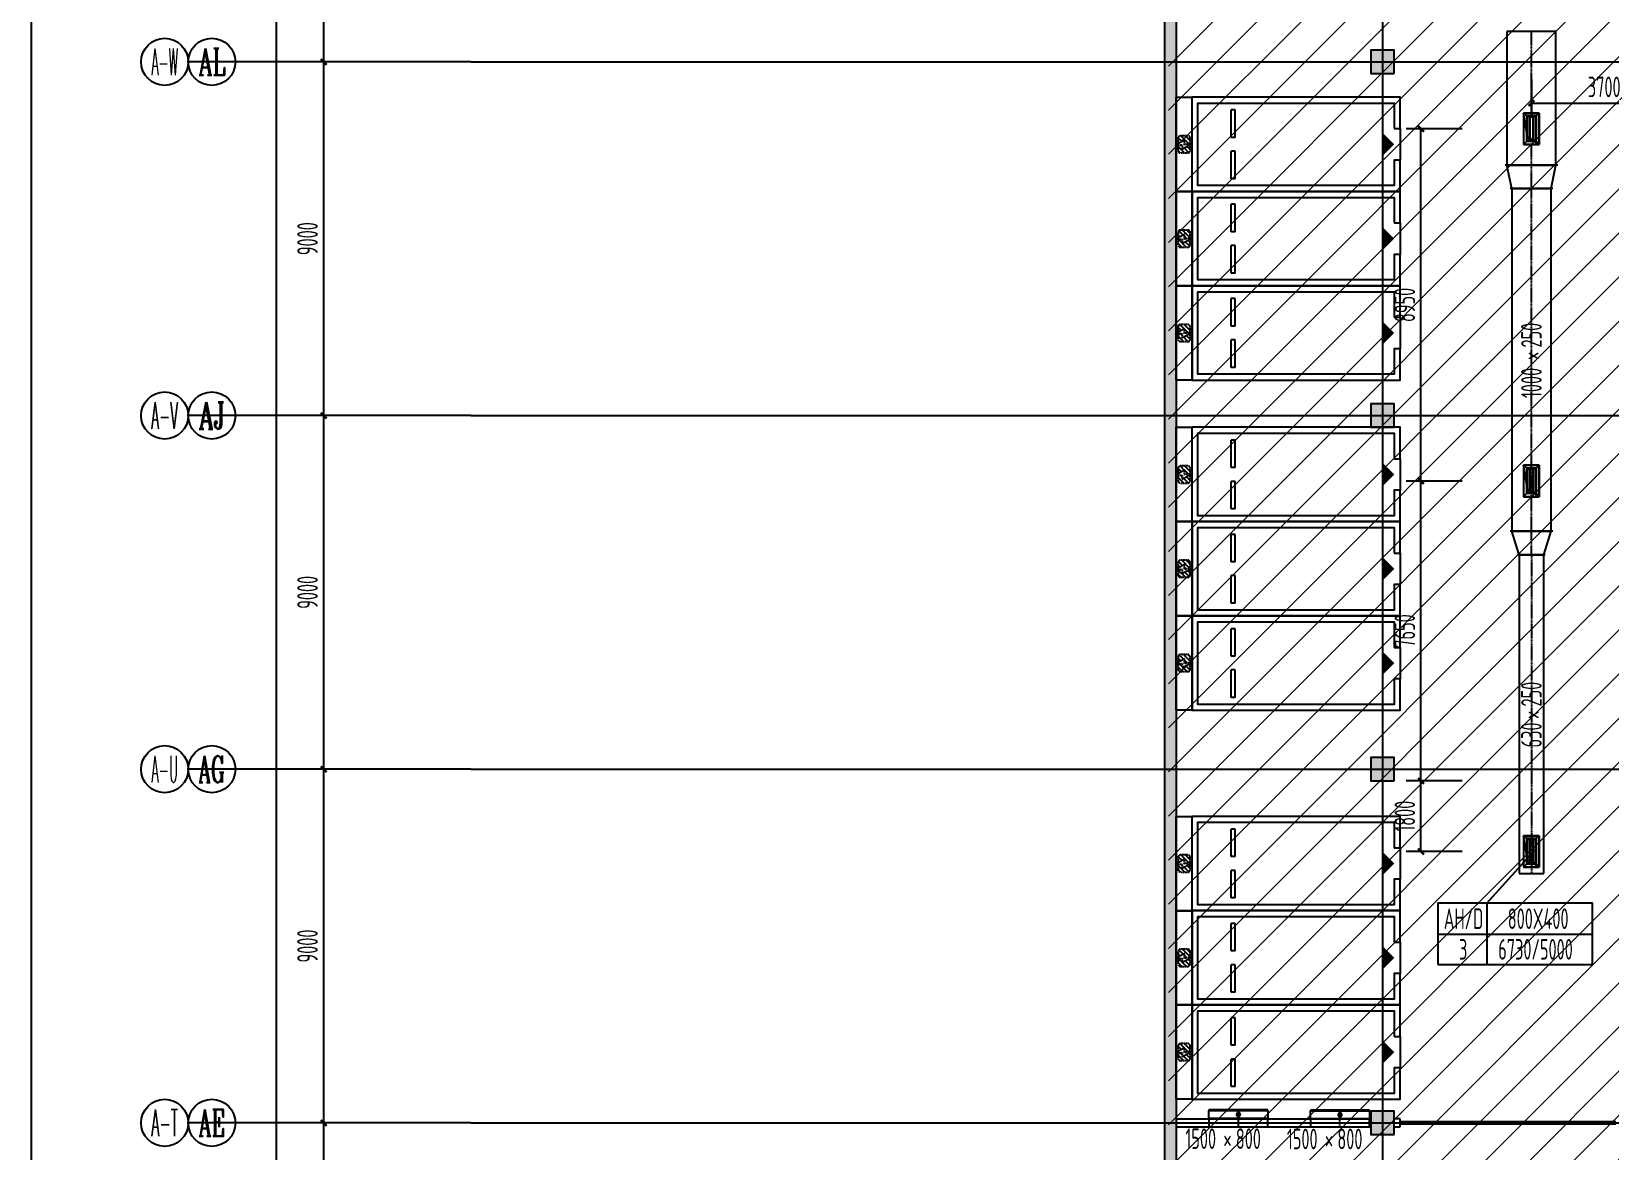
# Model space of a CAD drawing. Extents: x -20827274 to 1300756471, y -549375 to 3431892.
# Drawn here: x -124307 to -84129, y -220962 to -192490 of the extents above; entities that cross this region are included whole.
import ezdxf
from ezdxf.enums import TextEntityAlignment as Align

# ---------------------------------------------------------------- set-up
doc = ezdxf.new("R2010")
doc.units = 0
doc.header["$LTSCALE"] = 10
for name, pattern in [('CENTER2', [1.125, 0.75, -0.125, 0.125, -0.125]), ('暖附图底图$0$DASH', [0.35, 0.25, -0.1]), ('暖附图底图$0$DOTE', [2.42, 2, -0.2, 0.02, -0.2])]:
    doc.linetypes.add(name, pattern=pattern)
for name, color, linetype in [('1-zs', 3, 'Continuous'), ('1-标注暖通', 4, 'Continuous'), ('A-PUB_TITLE', 4, 'Continuous'), ('AXIS_TEXT', 7, 'Continuous'), ('DUCT-排烟中心线', 5, 'CENTER2'), ('DUCT-排烟标注', 3, 'Continuous'), ('DUCT-排烟法兰', 4, 'Continuous'), ('DUCT-排烟管', 2, 'Continuous'), ('DUCT-排烟管立管', 2, 'Continuous'), ('DUCT-排烟管端线', 4, 'Continuous'), ('DUCT-排风风口', 7, 'Continuous'), ('DUCT-送风中心线', 5, 'CENTER2'), ('DUCT-送风标注', 3, 'Continuous'), ('DUCT-送风管', 4, 'Continuous'), ('DUCT-送风管端线', 2, 'Continuous'), ('DUCT-送风阀门', 7, 'Continuous'), ('H-TH_DIM', 3, 'Continuous'), ('PUB_HATCH', 8, 'Continuous'), ('暖附图底图$0$00-停车位', 8, 'Continuous'), ('暖附图底图$0$1-标注暖通', 8, 'Continuous'), ('暖附图底图$0$A-COLUMN', 8, 'Continuous'), ('暖附图底图$0$A-PUB_HATCH', 8, 'Continuous'), ('暖附图底图$0$A-WALL', 8, 'Continuous'), ('暖附图底图$0$AXIS', 8, 'Continuous'), ('暖附图底图$0$AXIS_TEXT', 8, 'Continuous'), ('暖附图底图$0$car', 8, 'Continuous'), ('暖附图底图$0$DOOR_FIRE', 8, 'Continuous'), ('暖附图底图$0$DOTE', 8, 'Continuous'), ('暖附图底图$0$PUB_HATCH', 8, 'Continuous')]:
    doc.layers.add(name, color=color, linetype=linetype)
doc.layers.add('F-非人防区', color=105, linetype='Continuous', lineweight=15)
doc.styles.add('8B2_02', font='tssdeng.shx', dxfattribs={"width": 0.6, "bigfont": 'TSSDCHN.shx'})
doc.styles.add('8B2_02_T3', font='tssdeng.shx', dxfattribs={"width": 0.6, "bigfont": 'TSSDCHN.shx'})
doc.styles.add('COMPLEX', font='COMPLEX.shx', dxfattribs={"width": 0.65})
doc.styles.add('暖附图底图$0$8B2_02_T3', font='tssdeng.shx', dxfattribs={"width": 0.6, "bigfont": 'TSSDCHN.shx'})
doc.styles.add('暖附图底图$0$_TCH_AXIS', font='COMPLEX', dxfattribs={"bigfont": 'GBCBIG'})
doc.dimstyles.new('_TCH_ARCH&&150', dxfattribs={"dimtxt": 525, "dimasz": 150, "dimexe": 375, "dimexo": 450, "dimgap": 150, "dimtad": 1, "dimdec": 0, "dimrnd": 50, "dimzin": 0, "dimdsep": 46, "dimtxsty": '8B2_02_T3', "dimblk": 'ARCHTICK', "dimcen": 0.09, "dimclrt": 7, "dimazin": 2, "dimtfac": 1, "dimtdec": 0, "dimtix": 1, "dimtmove": 2, "dimatfit": 3, "dimfxl": 0, "dimtolj": 1, "dimtzin": 0, "dimarcsym": 0})
doc.dimstyles.new('暖附图底图$0$_TCH_ARCH&&150', dxfattribs={"dimtxt": 525, "dimasz": 150, "dimexe": 375, "dimexo": 450, "dimgap": 150, "dimtad": 1, "dimdec": 0, "dimrnd": 50, "dimzin": 0, "dimdsep": 46, "dimtxsty": '暖附图底图$0$8B2_02_T3', "dimblk": '暖附图底图$0$_ArchTick', "dimcen": 0.09, "dimclrt": 7, "dimazin": 2, "dimtfac": 1, "dimtdec": 0, "dimtix": 1, "dimtmove": 2, "dimatfit": 3, "dimfxl": 0, "dimtolj": 1, "dimtzin": 0, "dimarcsym": 0})

# ---------------------------------------------------------------- blocks, each defined once
blk = doc.blocks.new('$风口$00000108')
for p, q in [((-250, 135), (-190, 75)), ((-250, -135), (-250, 135)), ((200, 25), (-190, 25)), ((250, 135), (200, 75)), ((250, 135), (250, -135)), ((-250, -135), (-190, -75)), ((250, -135), (-250, -135)), ((200, -25), (-190, -25)), ((200, -75), (250, -135))]:
    blk.add_line(p, q)
at = {"linetype": 'Continuous'}
blk.add_line((250, 135), (-250, 135), dxfattribs=at)
at = {"lineweight": 40}
for p, q in [((-190, 75), (200, 75)), ((-190, -75), (-190, 75)), ((200, 75), (200, -75)), ((-190, -75), (200, -75))]:
    blk.add_line(p, q, dxfattribs=at)
blk = doc.blocks.new('暖附图底图$0$车位2400x5300')
at = {"layer": '暖附图底图$0$00-停车位', "color": 251}
for p, q in [((-875, -1000), (-175, -1000)), ((-875, -1100), (-875, -1000)), ((-875, -1100), (-175, -1100)), ((-175, -1100), (-175, -1000)), ((175, -1000), (875, -1000)), ((175, -1100), (175, -1000)), ((175, -1100), (875, -1100)), ((875, -1100), (875, -1000)), ((400, -5300), (-400, -5300))]:
    blk.add_line(p, q, dxfattribs=at)
blk.add_lwpolyline([(400, -5150), (400, -5300), (1200, -5300), (1200, 0), (-1200, 0), (-1200, -5300), (-400, -5300), (-400, -5150), (-1050, -5150), (-1050, -150), (1050, -150), (1050, -5150), (400, -5150)], dxfattribs=at)
blk.add_lwpolyline([(0, -5150, 0, 600, 0), (0, -4850, 600, 600, 0)], format="xyseb", dxfattribs=at)
blk = doc.blocks.new('暖附图底图$0$A$C2EF10B80')
at = {"layer": '暖附图底图$0$A-PUB_HATCH'}
h = blk.add_hatch(dxfattribs=at)
h.set_pattern_fill('ANSI31', color=256, scale=50, angle=-16.4434)
h.set_pattern_definition([(45, (6188.46, 7099.97), (-56.1266, 56.1266), [])])
h.paths.add_polyline_path([(-983, -100, 0.414214), (-1033, -50), (-1184, -50), (-1091, -207), (-1210, -207), (-1204, -250), (-983, -250)])
h.paths.add_polyline_path([(-983, -250), (-1204, -250), (-1190, -350), (-1033, -350, 0.414213), (-983, -300)])
h.paths.add_polyline_path([(-1262, -250), (-1417, -250), (-1417, -300, 0.414215), (-1367, -350), (-1207, -350)])
h.paths.add_polyline_path([(-1221, -50), (-1367, -50, 0.414214), (-1417, -100), (-1417, -250), (-1262, -250), (-1320, -146), (-1212, -146)])
at = {"layer": '暖附图底图$0$car', "linetype": '暖附图底图$0$DASH', "ltscale": 0.5}
blk.add_line((-1367, -350), (-1033, -350), dxfattribs=at)
at = {"layer": '暖附图底图$0$car', "linetype": '暖附图底图$0$DASH'}
blk.add_lwpolyline([(-2400, 0), (0, 0), (0, -400), (-2400, -400)], close=True, dxfattribs=at)
at = {"layer": '暖附图底图$0$car', "linetype": '暖附图底图$0$DASH', "ltscale": 0.5}
blk.add_lwpolyline([(-1320, -146), (-1185, -390), (-1210, -207), (-1091, -207), (-1227, 23), (-1212, -146)], close=True, dxfattribs=at)
for points in [[(-1367, -50, 0.414214), (-1417, -100), (-1417, -300)], [(-1033, -350, 0.414214), (-983, -300), (-983, -100, 0.414214), (-1033, -50), (-1367, -50)]]:
    blk.add_lwpolyline(points, format="xyb", dxfattribs=at)
at = {"layer": '暖附图底图$0$car', "linetype": '暖附图底图$0$DASH'}
blk.add_arc((-1367, -300), 50, 180, 270, dxfattribs=at)
blk = doc.blocks.new('暖附图底图$0$A$C77CA03F4')
at = {"rotation": 16.44344089606073}
for p in [(6792, 2422), (4490, 1742), (2189, 1063)]:
    blk.add_blockref('暖附图底图$0$A$C2EF10B80', p, dxfattribs=at)
blk = doc.blocks.new('_FZH')
blk.add_lwpolyline([(-0.5, -0.5), (0.5, -0.5), (0.5, 0.5), (-0.5, 0.5)], close=True)
at = {"layer": 'PUB_HATCH'}
blk.add_solid([(-0.5, -0.5), (0.5, -0.5), (-0.5, 0.5), (0.5, 0.5)], dxfattribs=at)
blk = doc.blocks.new('_AXISO')
blk.add_circle((0, 0), 0.5)
at = {"layer": 'AXIS_TEXT', "style": 'COMPLEX', "width": 1.041667}
blk.add_attdef('A', text='', height=0.56, dxfattribs=at).set_placement((-0.25, -0.28), (0.25, -0.28), align=Align.FIT)
blk = doc.blocks.new('暖附图底图$0$_ArchTick')
at = {"color": 0, "linetype": 'ByBlock', "const_width": 0.4}
blk.add_lwpolyline([(-0.5, -0.5), (0.5, 0.5)], dxfattribs=at)
blk = doc.blocks.new('*D3182')
at = {"layer": 'Defpoints', "color": 0, "transparency": 16777216}
for p in [(-118067, -175260), (-113117, -175260), (-113117, -376260)]:
    blk.add_point(p, dxfattribs=at)
at = {"layer": '暖附图底图$0$AXIS', "color": 0, "lineweight": -2, "transparency": 16777216}
for p, q in [((-113567, -175260), (-118442, -175260)), ((-118067, -376260), (-118067, -175260)), ((-113567, -376260), (-118442, -376260))]:
    blk.add_line(p, q, dxfattribs=at)
at = {"layer": '暖附图底图$0$AXIS', "color": 0, "lineweight": -2, "transparency": 16777216, "xscale": 150, "yscale": 150, "zscale": 150}
for p, rotation in [((-118067, -175260), 90), ((-118067, -376260), 270)]:
    blk.add_blockref('暖附图底图$0$_ArchTick', p, dxfattribs=dict(at, rotation=rotation))
at = {"layer": '暖附图底图$0$AXIS', "color": 7, "transparency": 16777216, "insert": (-118480, -275760), "char_height": 525, "attachment_point": 5, "rotation": 90, "style": '暖附图底图$0$8B2_02_T3'}
blk.add_mtext('\\A1;201000', dxfattribs=at)
blk = doc.blocks.new('*D3200')
at = {"layer": 'Defpoints', "color": 0, "transparency": 16777216}
for p in [(-116867, -220260), (-113117, -220260), (-113117, -229260)]:
    blk.add_point(p, dxfattribs=at)
at = {"layer": '暖附图底图$0$AXIS', "color": 0, "lineweight": -2, "transparency": 16777216}
for p, q in [((-113567, -220260), (-117242, -220260)), ((-116867, -229260), (-116867, -220260)), ((-113567, -229260), (-117242, -229260))]:
    blk.add_line(p, q, dxfattribs=at)
at = {"layer": '暖附图底图$0$AXIS', "color": 0, "lineweight": -2, "transparency": 16777216, "xscale": 150, "yscale": 150, "zscale": 150}
for p, rotation in [((-116867, -220260), 90), ((-116867, -229260), 270)]:
    blk.add_blockref('暖附图底图$0$_ArchTick', p, dxfattribs=dict(at, rotation=rotation))
at = {"layer": '暖附图底图$0$AXIS', "color": 7, "transparency": 16777216, "insert": (-117280, -224760), "char_height": 525, "attachment_point": 5, "rotation": 90, "style": '暖附图底图$0$8B2_02_T3'}
blk.add_mtext('\\A1;9000', dxfattribs=at)
blk = doc.blocks.new('*D3201')
at = {"layer": 'Defpoints', "color": 0, "transparency": 16777216}
for p in [(-116867, -211260), (-113117, -211260), (-113117, -220260)]:
    blk.add_point(p, dxfattribs=at)
at = {"layer": '暖附图底图$0$AXIS', "color": 0, "lineweight": -2, "transparency": 16777216}
for p, q in [((-113567, -211260), (-117242, -211260)), ((-116867, -220260), (-116867, -211260)), ((-113567, -220260), (-117242, -220260))]:
    blk.add_line(p, q, dxfattribs=at)
at = {"layer": '暖附图底图$0$AXIS', "color": 0, "lineweight": -2, "transparency": 16777216, "xscale": 150, "yscale": 150, "zscale": 150}
for p, rotation in [((-116867, -211260), 90), ((-116867, -220260), 270)]:
    blk.add_blockref('暖附图底图$0$_ArchTick', p, dxfattribs=dict(at, rotation=rotation))
at = {"layer": '暖附图底图$0$AXIS', "color": 7, "transparency": 16777216, "insert": (-117280, -215760), "char_height": 525, "attachment_point": 5, "rotation": 90, "style": '暖附图底图$0$8B2_02_T3'}
blk.add_mtext('\\A1;9000', dxfattribs=at)
blk = doc.blocks.new('*D3202')
at = {"layer": 'Defpoints', "color": 0, "transparency": 16777216}
for p in [(-116867, -202260), (-113117, -202260), (-113117, -211260)]:
    blk.add_point(p, dxfattribs=at)
at = {"layer": '暖附图底图$0$AXIS', "color": 0, "lineweight": -2, "transparency": 16777216}
for p, q in [((-113567, -202260), (-117242, -202260)), ((-116867, -211260), (-116867, -202260)), ((-113567, -211260), (-117242, -211260))]:
    blk.add_line(p, q, dxfattribs=at)
at = {"layer": '暖附图底图$0$AXIS', "color": 0, "lineweight": -2, "transparency": 16777216, "xscale": 150, "yscale": 150, "zscale": 150}
for p, rotation in [((-116867, -202260), 90), ((-116867, -211260), 270)]:
    blk.add_blockref('暖附图底图$0$_ArchTick', p, dxfattribs=dict(at, rotation=rotation))
at = {"layer": '暖附图底图$0$AXIS', "color": 7, "transparency": 16777216, "insert": (-117280, -206760), "char_height": 525, "attachment_point": 5, "rotation": 90, "style": '暖附图底图$0$8B2_02_T3'}
blk.add_mtext('\\A1;9000', dxfattribs=at)
blk = doc.blocks.new('*D3203')
at = {"layer": 'Defpoints', "color": 0, "transparency": 16777216}
for p in [(-116867, -193260), (-113117, -193260), (-113117, -202260)]:
    blk.add_point(p, dxfattribs=at)
at = {"layer": '暖附图底图$0$AXIS', "color": 0, "lineweight": -2, "transparency": 16777216}
for p, q in [((-113567, -193260), (-117242, -193260)), ((-116867, -202260), (-116867, -193260)), ((-113567, -202260), (-117242, -202260))]:
    blk.add_line(p, q, dxfattribs=at)
at = {"layer": '暖附图底图$0$AXIS', "color": 0, "lineweight": -2, "transparency": 16777216, "xscale": 150, "yscale": 150, "zscale": 150}
for p, rotation in [((-116867, -193260), 90), ((-116867, -202260), 270)]:
    blk.add_blockref('暖附图底图$0$_ArchTick', p, dxfattribs=dict(at, rotation=rotation))
at = {"layer": '暖附图底图$0$AXIS', "color": 7, "transparency": 16777216, "insert": (-117280, -197760), "char_height": 525, "attachment_point": 5, "rotation": 90, "style": '暖附图底图$0$8B2_02_T3'}
blk.add_mtext('\\A1;9000', dxfattribs=at)
blk = doc.blocks.new('*D3204')
at = {"layer": 'Defpoints', "color": 0, "transparency": 16777216}
for p in [(-116867, -184260), (-113117, -184260), (-113117, -193260)]:
    blk.add_point(p, dxfattribs=at)
at = {"layer": '暖附图底图$0$AXIS', "color": 0, "lineweight": -2, "transparency": 16777216}
for p, q in [((-113567, -184260), (-117242, -184260)), ((-116867, -193260), (-116867, -184260)), ((-113567, -193260), (-117242, -193260))]:
    blk.add_line(p, q, dxfattribs=at)
at = {"layer": '暖附图底图$0$AXIS', "color": 0, "lineweight": -2, "transparency": 16777216, "xscale": 150, "yscale": 150, "zscale": 150}
for p, rotation in [((-116867, -184260), 90), ((-116867, -193260), 270)]:
    blk.add_blockref('暖附图底图$0$_ArchTick', p, dxfattribs=dict(at, rotation=rotation))
at = {"layer": '暖附图底图$0$AXIS', "color": 7, "transparency": 16777216, "insert": (-117280, -188760), "char_height": 525, "attachment_point": 5, "rotation": 90, "style": '暖附图底图$0$8B2_02_T3'}
blk.add_mtext('\\A1;9000', dxfattribs=at)
blk = doc.blocks.new('*D3327')
at = {"layer": 'Defpoints', "color": 0, "transparency": 16777216}
for p in [(-118067, -167810), (-113117, -167810), (-113117, -376260)]:
    blk.add_point(p, dxfattribs=at)
at = {"layer": '暖附图底图$0$AXIS', "color": 0, "lineweight": -2, "transparency": 16777216}
for p, q in [((-113567, -167810), (-118442, -167810)), ((-118067, -376260), (-118067, -167810)), ((-113567, -376260), (-118442, -376260))]:
    blk.add_line(p, q, dxfattribs=at)
at = {"layer": '暖附图底图$0$AXIS', "color": 0, "lineweight": -2, "transparency": 16777216, "xscale": 150, "yscale": 150, "zscale": 150}
for p, rotation in [((-118067, -167810), 90), ((-118067, -376260), 270)]:
    blk.add_blockref('暖附图底图$0$_ArchTick', p, dxfattribs=dict(at, rotation=rotation))
at = {"layer": '暖附图底图$0$AXIS', "color": 7, "transparency": 16777216, "insert": (-118480, -272035), "char_height": 525, "attachment_point": 5, "rotation": 90, "style": '暖附图底图$0$8B2_02_T3'}
blk.add_mtext('\\A1;208450', dxfattribs=at)
blk = doc.blocks.new('*D3345')
at = {"layer": 'Defpoints', "color": 0, "transparency": 16777216}
for p in [(-116867, -220260), (-113117, -220260), (-113117, -229260)]:
    blk.add_point(p, dxfattribs=at)
at = {"layer": '暖附图底图$0$AXIS', "color": 0, "lineweight": -2, "transparency": 16777216}
for p, q in [((-113567, -220260), (-117242, -220260)), ((-116867, -229260), (-116867, -220260)), ((-113567, -229260), (-117242, -229260))]:
    blk.add_line(p, q, dxfattribs=at)
at = {"layer": '暖附图底图$0$AXIS', "color": 0, "lineweight": -2, "transparency": 16777216, "xscale": 150, "yscale": 150, "zscale": 150}
for p, rotation in [((-116867, -220260), 90), ((-116867, -229260), 270)]:
    blk.add_blockref('暖附图底图$0$_ArchTick', p, dxfattribs=dict(at, rotation=rotation))
at = {"layer": '暖附图底图$0$AXIS', "color": 7, "transparency": 16777216, "insert": (-117280, -224760), "char_height": 525, "attachment_point": 5, "rotation": 90, "style": '暖附图底图$0$8B2_02_T3'}
blk.add_mtext('\\A1;9000', dxfattribs=at)
blk = doc.blocks.new('*D3346')
at = {"layer": 'Defpoints', "color": 0, "transparency": 16777216}
for p in [(-116867, -211260), (-113117, -211260), (-113117, -220260)]:
    blk.add_point(p, dxfattribs=at)
at = {"layer": '暖附图底图$0$AXIS', "color": 0, "lineweight": -2, "transparency": 16777216}
for p, q in [((-113567, -211260), (-117242, -211260)), ((-116867, -220260), (-116867, -211260)), ((-113567, -220260), (-117242, -220260))]:
    blk.add_line(p, q, dxfattribs=at)
at = {"layer": '暖附图底图$0$AXIS', "color": 0, "lineweight": -2, "transparency": 16777216, "xscale": 150, "yscale": 150, "zscale": 150}
for p, rotation in [((-116867, -211260), 90), ((-116867, -220260), 270)]:
    blk.add_blockref('暖附图底图$0$_ArchTick', p, dxfattribs=dict(at, rotation=rotation))
at = {"layer": '暖附图底图$0$AXIS', "color": 7, "transparency": 16777216, "insert": (-117280, -215760), "char_height": 525, "attachment_point": 5, "rotation": 90, "style": '暖附图底图$0$8B2_02_T3'}
blk.add_mtext('\\A1;9000', dxfattribs=at)
blk = doc.blocks.new('*D3347')
at = {"layer": 'Defpoints', "color": 0, "transparency": 16777216}
for p in [(-116867, -202260), (-113117, -202260), (-113117, -211260)]:
    blk.add_point(p, dxfattribs=at)
at = {"layer": '暖附图底图$0$AXIS', "color": 0, "lineweight": -2, "transparency": 16777216}
for p, q in [((-113567, -202260), (-117242, -202260)), ((-116867, -211260), (-116867, -202260)), ((-113567, -211260), (-117242, -211260))]:
    blk.add_line(p, q, dxfattribs=at)
at = {"layer": '暖附图底图$0$AXIS', "color": 0, "lineweight": -2, "transparency": 16777216, "xscale": 150, "yscale": 150, "zscale": 150}
for p, rotation in [((-116867, -202260), 90), ((-116867, -211260), 270)]:
    blk.add_blockref('暖附图底图$0$_ArchTick', p, dxfattribs=dict(at, rotation=rotation))
at = {"layer": '暖附图底图$0$AXIS', "color": 7, "transparency": 16777216, "insert": (-117280, -206760), "char_height": 525, "attachment_point": 5, "rotation": 90, "style": '暖附图底图$0$8B2_02_T3'}
blk.add_mtext('\\A1;9000', dxfattribs=at)
blk = doc.blocks.new('*D3348')
at = {"layer": 'Defpoints', "color": 0, "transparency": 16777216}
for p in [(-116867, -193260), (-113117, -193260), (-113117, -202260)]:
    blk.add_point(p, dxfattribs=at)
at = {"layer": '暖附图底图$0$AXIS', "color": 0, "lineweight": -2, "transparency": 16777216}
for p, q in [((-113567, -193260), (-117242, -193260)), ((-116867, -202260), (-116867, -193260)), ((-113567, -202260), (-117242, -202260))]:
    blk.add_line(p, q, dxfattribs=at)
at = {"layer": '暖附图底图$0$AXIS', "color": 0, "lineweight": -2, "transparency": 16777216, "xscale": 150, "yscale": 150, "zscale": 150}
for p, rotation in [((-116867, -193260), 90), ((-116867, -202260), 270)]:
    blk.add_blockref('暖附图底图$0$_ArchTick', p, dxfattribs=dict(at, rotation=rotation))
at = {"layer": '暖附图底图$0$AXIS', "color": 7, "transparency": 16777216, "insert": (-117280, -197760), "char_height": 525, "attachment_point": 5, "rotation": 90, "style": '暖附图底图$0$8B2_02_T3'}
blk.add_mtext('\\A1;9000', dxfattribs=at)
blk = doc.blocks.new('*D3349')
at = {"layer": 'Defpoints', "color": 0, "transparency": 16777216}
for p in [(-116867, -184260), (-113117, -184260), (-113117, -193260)]:
    blk.add_point(p, dxfattribs=at)
at = {"layer": '暖附图底图$0$AXIS', "color": 0, "lineweight": -2, "transparency": 16777216}
for p, q in [((-113567, -184260), (-117242, -184260)), ((-116867, -193260), (-116867, -184260)), ((-113567, -193260), (-117242, -193260))]:
    blk.add_line(p, q, dxfattribs=at)
at = {"layer": '暖附图底图$0$AXIS', "color": 0, "lineweight": -2, "transparency": 16777216, "xscale": 150, "yscale": 150, "zscale": 150}
for p, rotation in [((-116867, -184260), 90), ((-116867, -193260), 270)]:
    blk.add_blockref('暖附图底图$0$_ArchTick', p, dxfattribs=dict(at, rotation=rotation))
at = {"layer": '暖附图底图$0$AXIS', "color": 7, "transparency": 16777216, "insert": (-117280, -188760), "char_height": 525, "attachment_point": 5, "rotation": 90, "style": '暖附图底图$0$8B2_02_T3'}
blk.add_mtext('\\A1;9000', dxfattribs=at)
blk = doc.blocks.new('暖附图底图$0$$DorLib2D$00000213')
at = {"color": 0, "linetype": '暖附图底图$0$DASH', "const_width": 0.02}
blk.add_lwpolyline([(0.5, 0), (-0.5, 0)], dxfattribs=at)
blk = doc.blocks.new('_ArchTick')
at = {"color": 0, "linetype": 'ByBlock', "const_width": 0.4}
blk.add_lwpolyline([(-0.5, -0.5), (0.5, 0.5)], dxfattribs=at)
blk = doc.blocks.new('*D1146')
at = {"layer": 'Defpoints', "color": 0, "transparency": 16777216}
for p in [(-86115, -193260), (-82409, -193260), (-82409, -194310)]:
    blk.add_point(p, dxfattribs=at)
at = {"layer": 'H-TH_DIM', "color": 0, "lineweight": -2, "transparency": 16777216}
for p, q in [((-86115, -193710), (-86115, -194685)), ((-82409, -193710), (-82409, -194685)), ((-86115, -194310), (-82409, -194310))]:
    blk.add_line(p, q, dxfattribs=at)
at = {"layer": 'H-TH_DIM', "color": 0, "lineweight": -2, "transparency": 16777216, "xscale": 150, "yscale": 150, "zscale": 150, "rotation": 180}
blk.add_blockref('_ArchTick', (-86115, -194310), dxfattribs=at)
at = {"layer": 'H-TH_DIM', "color": 0, "lineweight": -2, "transparency": 16777216, "xscale": 150, "yscale": 150, "zscale": 150}
blk.add_blockref('_ArchTick', (-82409, -194310), dxfattribs=at)
at = {"layer": 'H-TH_DIM', "color": 7, "transparency": 16777216, "insert": (-84262, -193898), "char_height": 525, "attachment_point": 5, "style": '8B2_02_T3'}
blk.add_mtext('\\A1;3700', dxfattribs=at)
blk = doc.blocks.new('*D1148')
at = {"layer": 'Defpoints', "color": 0, "transparency": 16777216}
for p in [(-88928, -211560), (-87431, -211560), (-87431, -213354)]:
    blk.add_point(p, dxfattribs=at)
at = {"layer": 'H-TH_DIM', "color": 0, "lineweight": -2, "transparency": 16777216}
for p, q in [((-87881, -211560), (-89303, -211560)), ((-88928, -213354), (-88928, -211560)), ((-87881, -213354), (-89303, -213354))]:
    blk.add_line(p, q, dxfattribs=at)
at = {"layer": 'H-TH_DIM', "color": 0, "lineweight": -2, "transparency": 16777216, "xscale": 150, "yscale": 150, "zscale": 150}
for p, rotation in [((-88928, -211560), 90), ((-88928, -213354), 270)]:
    blk.add_blockref('_ArchTick', p, dxfattribs=dict(at, rotation=rotation))
at = {"layer": 'H-TH_DIM', "color": 7, "transparency": 16777216, "insert": (-89340, -212457), "char_height": 525, "attachment_point": 5, "rotation": 90, "style": '8B2_02_T3'}
blk.add_mtext('\\A1;1800', dxfattribs=at)
blk = doc.blocks.new('*D1149')
at = {"layer": 'Defpoints', "color": 0, "transparency": 16777216}
for p in [(-88928, -203928), (-87431, -203928), (-87431, -211560)]:
    blk.add_point(p, dxfattribs=at)
at = {"layer": 'H-TH_DIM', "color": 0, "lineweight": -2, "transparency": 16777216}
for p, q in [((-87881, -203928), (-89303, -203928)), ((-88928, -211560), (-88928, -203928)), ((-87881, -211560), (-89303, -211560))]:
    blk.add_line(p, q, dxfattribs=at)
at = {"layer": 'H-TH_DIM', "color": 0, "lineweight": -2, "transparency": 16777216, "xscale": 150, "yscale": 150, "zscale": 150}
for p, rotation in [((-88928, -203928), 90), ((-88928, -211560), 270)]:
    blk.add_blockref('_ArchTick', p, dxfattribs=dict(at, rotation=rotation))
at = {"layer": 'H-TH_DIM', "color": 7, "transparency": 16777216, "insert": (-89340, -207744), "char_height": 525, "attachment_point": 5, "rotation": 90, "style": '8B2_02_T3'}
blk.add_mtext('\\A1;7650', dxfattribs=at)
blk = doc.blocks.new('*D1150')
at = {"layer": 'Defpoints', "color": 0, "transparency": 16777216}
for p in [(-88928, -194966), (-87431, -194966), (-87431, -203928)]:
    blk.add_point(p, dxfattribs=at)
at = {"layer": 'H-TH_DIM', "color": 0, "lineweight": -2, "transparency": 16777216}
for p, q in [((-87881, -194966), (-89303, -194966)), ((-88928, -203928), (-88928, -194966)), ((-87881, -203928), (-89303, -203928))]:
    blk.add_line(p, q, dxfattribs=at)
at = {"layer": 'H-TH_DIM', "color": 0, "lineweight": -2, "transparency": 16777216, "xscale": 150, "yscale": 150, "zscale": 150}
for p, rotation in [((-88928, -194966), 90), ((-88928, -203928), 270)]:
    blk.add_blockref('_ArchTick', p, dxfattribs=dict(at, rotation=rotation))
at = {"layer": 'H-TH_DIM', "color": 7, "transparency": 16777216, "insert": (-89340, -199447), "char_height": 525, "attachment_point": 5, "rotation": 90, "style": '8B2_02_T3'}
blk.add_mtext('\\A1;8950', dxfattribs=at)
blk = doc.blocks.new('暖附图底图$0$AFSFCS')
at = {"layer": '暖附图底图$0$PUB_HATCH'}
for points in [[(-95158.6, -162810.4), (-95458.6, -162510.4), (-95458.6, -220260.4), (-95158.6, -220260.4)], [(-95158.6, -220260.4), (-95458.6, -220260.4), (-95458.6, -287560.4), (-95158.6, -287560.4)]]:
    blk.add_hatch(color=256, dxfattribs=at).paths.add_polyline_path(points)
at = {"layer": '暖附图底图$0$A-WALL'}
for p, q in [((-95458.6, -162510.4), (-95458.6, -220260.4)), ((-95158.6, -162810.4), (-95158.6, -220260.4)), ((-95158.6, -220160.4), (-90208.6, -220160.4)), ((-89458.6, -220160.4), (-89608.6, -220160.4)), ((-89458.6, -220360.4), (-89458.6, -220160.4)), ((-95458.6, -220260.4), (-95458.6, -287560.4)), ((-95158.6, -220260.4), (-95158.6, -287560.4)), ((-95158.6, -220360.4), (-90208.6, -220360.4)), ((-89608.6, -220360.4), (-89458.6, -220360.4))]:
    blk.add_line(p, q, dxfattribs=at)
at = {"layer": '暖附图底图$0$AXIS'}
for p, q in [((-113117.3, -193260.4), (-120317.3, -193260.4)), ((-113117.3, -193260.4), (-119117.3, -193260.4)), ((-113117.3, -202260.4), (-120317.3, -202260.4)), ((-113117.3, -202260.4), (-119117.3, -202260.4)), ((-113117.3, -211260.4), (-120317.3, -211260.4)), ((-113117.3, -211260.4), (-119117.3, -211260.4)), ((-113117.3, -220260.4), (-120317.3, -220260.4)), ((-113117.3, -220260.4), (-119117.3, -220260.4))]:
    blk.add_line(p, q, dxfattribs=at)
at = {"layer": '暖附图底图$0$DOTE', "color": 127, "linetype": '暖附图底图$0$DOTE', "ltscale": 1.5}
for p, q in [((-95158.6, -155629.3), (-95158.6, -385768.2)), ((-89908.6, -155629.3), (-89908.6, -385768.2))]:
    blk.add_line(p, q, dxfattribs=at)
at = {"layer": '暖附图底图$0$DOTE', "color": 16, "linetype": '暖附图底图$0$DOTE', "ltscale": 1.5}
for p, q in [((-113117.3, -193260.4), (10791.4, -193260.4)), ((-113117.3, -202260.4), (10791.4, -202260.4)), ((-113117.3, -211260.4), (10791.4, -211260.4)), ((-113117.3, -220260.4), (10791.4, -220260.4))]:
    blk.add_line(p, q, dxfattribs=at)
at = {"rotation": 73.55655642770577}
for p in [(-94758.6, -201360.4), (-94758.6, -209760.4), (-94758.6, -219660.4)]:
    blk.add_blockref('暖附图底图$0$A$C77CA03F4', p, dxfattribs=at)
at = {"layer": '暖附图底图$0$00-停车位', "rotation": 89.99999999229208}
for p in [(-94758.6, -195360.4), (-94758.6, -197760.4), (-94758.6, -200160.4), (-94758.6, -203760.4), (-94758.6, -206160.4), (-94758.6, -208560.4), (-94758.6, -213660.4), (-94758.6, -216060.4), (-94758.6, -218460.4)]:
    blk.add_blockref('暖附图底图$0$车位2400x5300', p, dxfattribs=at)
at = {"layer": '暖附图底图$0$A-COLUMN', "xscale": 600, "yscale": 600, "zscale": 600, "rotation": 90}
for p in [(-89908.6, -193260.4), (-89908.6, -202260.4), (-89908.6, -211260.4), (-89908.6, -220260.4)]:
    blk.add_blockref('_FZH', p, dxfattribs=at)
at = {"layer": '暖附图底图$0$AXIS'}
ref = blk.add_blockref('_AXISO', (-120917.3, -193260.4), dxfattribs=dict(at, xscale=1200, yscale=1200, zscale=1200))
ref.add_attrib('A', 'A-W', dxfattribs={"layer": '暖附图底图$0$AXIS_TEXT', "height": 678.82, "style": '暖附图底图$0$_TCH_AXIS', "width": 0.304348}).set_placement((-121256.7, -193599.8), (-120577.9, -193599.8), align=Align.FIT)
ref = blk.add_blockref('_AXISO', (-119717.3, -193260.4), dxfattribs=dict(at, xscale=1200, yscale=1200, zscale=1200))
ref.add_attrib('A', 'AL', dxfattribs={"layer": '暖附图底图$0$AXIS_TEXT', "height": 678.82, "style": '暖附图底图$0$_TCH_AXIS', "width": 0.583333}).set_placement((-120056.7, -193599.8), (-119377.9, -193599.8), align=Align.FIT)
ref = blk.add_blockref('_AXISO', (-120917.3, -202260.4), dxfattribs=dict(at, xscale=1200, yscale=1200, zscale=1200))
ref.add_attrib('A', 'A-V', dxfattribs={"layer": '暖附图底图$0$AXIS_TEXT', "height": 678.82, "style": '暖附图底图$0$_TCH_AXIS', "width": 0.323077}).set_placement((-121256.7, -202599.8), (-120577.9, -202599.8), align=Align.FIT)
ref = blk.add_blockref('_AXISO', (-119717.3, -202260.4), dxfattribs=dict(at, xscale=1200, yscale=1200, zscale=1200))
ref.add_attrib('A', 'AJ', dxfattribs={"layer": '暖附图底图$0$AXIS_TEXT', "height": 678.82, "style": '暖附图底图$0$_TCH_AXIS', "width": 0.65625}).set_placement((-120056.7, -202599.8), (-119377.9, -202599.8), align=Align.FIT)
ref = blk.add_blockref('_AXISO', (-120917.3, -211260.4), dxfattribs=dict(at, xscale=1200, yscale=1200, zscale=1200))
ref.add_attrib('A', 'A-U', dxfattribs={"layer": '暖附图底图$0$AXIS_TEXT', "height": 678.82, "style": '暖附图底图$0$_TCH_AXIS', "width": 0.313433}).set_placement((-121256.7, -211599.8), (-120577.9, -211599.8), align=Align.FIT)
ref = blk.add_blockref('_AXISO', (-119717.3, -211260.4), dxfattribs=dict(at, xscale=1200, yscale=1200, zscale=1200))
ref.add_attrib('A', 'AG', dxfattribs={"layer": '暖附图底图$0$AXIS_TEXT', "height": 678.82, "style": '暖附图底图$0$_TCH_AXIS', "width": 0.538462}).set_placement((-120056.7, -211599.8), (-119377.9, -211599.8), align=Align.FIT)
ref = blk.add_blockref('_AXISO', (-120917.3, -220260.4), dxfattribs=dict(at, xscale=1200, yscale=1200, zscale=1200))
ref.add_attrib('A', 'A-T', dxfattribs={"layer": '暖附图底图$0$AXIS_TEXT', "height": 678.82, "style": '暖附图底图$0$_TCH_AXIS', "width": 0.33871}).set_placement((-121256.7, -220599.8), (-120577.9, -220599.8), align=Align.FIT)
ref = blk.add_blockref('_AXISO', (-119717.3, -220260.4), dxfattribs=dict(at, xscale=1200, yscale=1200, zscale=1200))
ref.add_attrib('A', 'AE', dxfattribs={"layer": '暖附图底图$0$AXIS_TEXT', "height": 678.82, "style": '暖附图底图$0$_TCH_AXIS', "width": 0.567568}).set_placement((-120056.7, -220599.8), (-119377.9, -220599.8), align=Align.FIT)
at = {"layer": '暖附图底图$0$DOOR_FIRE', "xscale": -5500, "yscale": -5500, "zscale": 200}
blk.add_blockref('暖附图底图$0$$DorLib2D$00000213', (-86708.6, -220260.4), dxfattribs=at)
at = {"layer": '暖附图底图$0$AXIS'}
for p1, p2, distance, picture, middle in [((-113117.3, -376260.4), (-113117.3, -167810.4), 4950, '*D3327', (-118479.8, -272035.4)), ((-113117.3, -376260.4), (-113117.3, -175260.4), 4950, '*D3182', (-118479.8, -275760.4)), ((-113117.3, -193260.4), (-113117.3, -184260.4), 3750, '*D3204', (-117279.8, -188760.4)), ((-113117.3, -193260.4), (-113117.3, -184260.4), 3750, '*D3349', (-117279.8, -188760.4)), ((-113117.3, -202260.4), (-113117.3, -193260.4), 3750, '*D3203', (-117279.8, -197760.4)), ((-113117.3, -202260.4), (-113117.3, -193260.4), 3750, '*D3348', (-117279.8, -197760.4)), ((-113117.3, -211260.4), (-113117.3, -202260.4), 3750, '*D3202', (-117279.8, -206760.4)), ((-113117.3, -211260.4), (-113117.3, -202260.4), 3750, '*D3347', (-117279.8, -206760.4)), ((-113117.3, -220260.4), (-113117.3, -211260.4), 3750, '*D3201', (-117279.8, -215760.4)), ((-113117.3, -220260.4), (-113117.3, -211260.4), 3750, '*D3346', (-117279.8, -215760.4)), ((-113117.3, -229260.4), (-113117.3, -220260.4), 3750, '*D3200', (-117279.8, -224760.4)), ((-113117.3, -229260.4), (-113117.3, -220260.4), 3750, '*D3345', (-117279.8, -224760.4))]:
    dim = blk.add_aligned_dim(p1=p1, p2=p2, distance=distance, dimstyle='暖附图底图$0$_TCH_ARCH&&150', dxfattribs=at)
    dim.commit()
    dim.dimension.update_dxf_attribs({"geometry": picture, "text_midpoint": middle})
blk = doc.blocks.new('暖附图底图')
at = {"layer": '暖附图底图$0$1-标注暖通', "linetype": '暖附图底图$0$DASH'}
blk.add_blockref('暖附图底图$0$AFSFCS', (500000, 0), dxfattribs=at)

msp = doc.modelspace()

# ---------------------------------------------------------------- hatches: boundary and pattern name
at = {"layer": 'F-非人防区'}
h = msp.add_hatch(dxfattribs=at)
h.set_pattern_fill('ANSI31', color=8, scale=500)
h.set_pattern_definition([(45, (-67108.6, 126739.6), (-561.266, 561.266), [])])
edge = h.paths.add_edge_path()
edge.add_line((26041.4, -160910.4), (26041.4, -174910.4))
edge.add_line((26041.4, -174910.4), (44466.4, -174910.4))
edge.add_line((44466.4, -174910.4), (44466.4, -230535.4))
edge.add_line((44466.4, -230535.4), (29591.4, -230535.4))
edge.add_line((29591.4, -230535.4), (29591.4, -228585.4))
edge.add_line((29591.4, -228585.4), (32466.4, -228585.4))
edge.add_line((32466.4, -228585.4), (32466.4, -223185.4))
edge.add_line((32466.4, -223185.4), (6116.4, -223185.4))
edge.add_line((6116.4, -223185.4), (6116.4, -236210.4))
edge.add_line((6116.4, -236210.4), (5916.4, -236210.4))
edge.add_line((5916.4, -236210.4), (5921.1, -289912.2))
edge.add_line((5921.1, -289912.2), (35191.4, -289912.2))
edge.add_line((35191.4, -289912.2), (35191.4, -296310.4))
edge.add_line((35191.4, -296310.4), (35041.4, -296310.4))
edge.add_line((35041.4, -296310.4), (35041.4, -296910.4))
edge.add_line((35041.4, -296910.4), (35641.4, -296910.4))
edge.add_line((35641.4, -296910.4), (44736.4, -305099.6))
edge.add_line((44736.4, -305099.6), (22456.5, -329844))
edge.add_line((22456.5, -329844), (22456.5, -340006.4))
edge.add_line((22456.5, -340006.4), (-13248.1, -379660.4))
edge.add_line((-13248.1, -379660.4), (-90108.6, -379660.4))
edge.add_line((-90108.6, -379660.4), (-90108.6, -373660.4))
edge.add_line((-90108.6, -373660.4), (-91358.6, -373660.4))
edge.add_arc((-91358.6, -361660.4), 12000, 180, 270, ccw=False)
edge.add_line((-103358.6, -361660.4), (-103358.6, -333450.4))
edge.add_line((-103358.6, -333450.4), (-95358.6, -333436.6))
edge.add_line((-95358.6, -333436.6), (-95358.6, -160610.4))
edge.add_line((-95358.6, -160610.4), (-86333.4, -160610.4))
edge.add_line((-86333.4, -160610.4), (-86333.6, -149790))
edge.add_line((-86333.6, -149790), (-73433.4, -149790))
edge.add_line((-73433.4, -149790), (-73433.4, -160610.4))
edge.add_line((-73433.4, -160610.4), (26041.4, -160910.4))

# ---------------------------------------------------------------- linework, layer by layer
at = {"layer": '1-标注暖通'}
msp.add_line((-87248, -214669.6), (-85977.7, -213258.2, 2600), dxfattribs=at)
msp.add_lwpolyline([(-88500.4, -216228.4), (-84564.5, -216228.4), (-84564.5, -214669.6), (-88500.4, -214669.6)], close=True, dxfattribs=at)
for points in [[(-87248, -214669.6), (-87248, -216228.4)], [(-88500.4, -215460), (-84564.5, -215460)]]:
    msp.add_lwpolyline(points, dxfattribs=at)
at = {"layer": 'A-PUB_TITLE'}
msp.add_lwpolyline([(172693.4, -61755.5), (172693.4, -481755.5), (-124306.6, -481755.5), (-124306.6, -61755.5)], close=True, dxfattribs=at)
at = {"layer": 'DUCT-排烟中心线'}
for p, q in [((-86115.3, -194536), (-86115.3, -192490)), ((-86115.3, -195887), (-86115.3, -195396)), ((-86115.3, -196487.2), (-86115.3, -195887.2)), ((-86115.3, -205204.6), (-86115.3, -196487.4)), ((-86115.3, -205804.8), (-86115.3, -205204.8)), ((-86115.3, -205805), (-86115.3, -213914.6))]:
    msp.add_line(p, q, dxfattribs=at)
at = {"layer": 'DUCT-排烟法兰'}
for p, q in [((-85445.3, -195887.1), (-86785.3, -195887.1)), ((-85570.3, -196487.3), (-86660.3, -196487.3)), ((-85570.3, -205204.7), (-86660.3, -205204.7)), ((-85762.8, -205804.9), (-86467.8, -205804.9))]:
    msp.add_line(p, q, dxfattribs=at)
at = {"layer": 'DUCT-排烟法兰', "color": 18, "true_color": 0x000000}
for p in [(-86115.3, -192490, 500), (-86115.3, -195887, 500), (-86115.3, -195887.2, 500), (-86115.3, -196487.2, 500), (-86115.3, -196487.4, 500), (-86115.3, -205204.6, 500), (-86115.3, -205204.8, 500), (-86115.3, -205804.8, 500), (-86115.3, -205805, 500)]:
    msp.add_point(p, dxfattribs=at)
at = {"layer": 'DUCT-排烟管'}
for p, q in [((-85490.3, -192490), (-86740.3, -192490)), ((-86740.3, -192490), (-86740.3, -195887)), ((-85490.3, -195887), (-85490.3, -192490)), ((-86740.3, -195887), (-85490.3, -195887)), ((-86615.3, -196487.2), (-86740.3, -195887.2)), ((-85615.3, -196487.2), (-85490.3, -195887.2)), ((-85615.3, -196487.4), (-86615.3, -196487.4)), ((-86615.3, -196487.4), (-86615.3, -205204.6)), ((-85615.3, -205204.6), (-85615.3, -196487.4)), ((-86615.3, -205204.6), (-85615.3, -205204.6)), ((-86430.3, -205804.8), (-86615.3, -205204.8)), ((-85800.3, -205804.8), (-85615.3, -205204.8)), ((-86430.3, -205805), (-86430.3, -213914.6)), ((-85800.3, -205805), (-86430.3, -205805)), ((-85800.3, -213914.6), (-85800.3, -205805)), ((-86430.3, -213914.6), (-85800.3, -213914.6))]:
    msp.add_line(p, q, dxfattribs=at)
at = {"layer": 'DUCT-排烟管', "color": 18, "true_color": 0x000000}
for p in [(-86115.3, -195887.2, 500), (-86115.3, -196487.2, 500), (-86115.3, -205204.8, 500), (-86115.3, -205804.8, 500)]:
    msp.add_point(p, dxfattribs=at)
at = {"layer": 'DUCT-排烟管立管'}
for p, q in [((-85915.3, -194566), (-86315.3, -194566)), ((-86315.3, -194566), (-86315.3, -195366)), ((-85915.3, -195366), (-85915.3, -194566)), ((-86315.3, -195366), (-85915.3, -195366)), ((-85915.3, -203527.8), (-86315.3, -203527.8)), ((-86315.3, -203527.8), (-86315.3, -204327.8)), ((-85915.3, -204327.8), (-85915.3, -203527.8)), ((-86315.3, -204327.8), (-85915.3, -204327.8)), ((-85915.3, -212954.4), (-86315.3, -212954.4)), ((-86315.3, -212954.4), (-86315.3, -213754.4)), ((-85915.3, -213754.4), (-85915.3, -212954.4)), ((-86315.3, -213754.4), (-85915.3, -213754.4))]:
    msp.add_line(p, q, dxfattribs=at)
at = {"layer": 'DUCT-排烟管端线'}
for p, q in [((-86215.3, -195166), (-86315.3, -194566)), ((-85915.3, -195366), (-86215.3, -195166)), ((-85490.3, -195887.2), (-86740.3, -195887.2)), ((-86615.3, -196487.2), (-85615.3, -196487.2)), ((-86215.3, -204127.8), (-86315.3, -203527.8)), ((-85915.3, -204327.8), (-86215.3, -204127.8)), ((-85615.3, -205204.8), (-86615.3, -205204.8)), ((-86430.3, -205804.8), (-85800.3, -205804.8)), ((-86215.3, -213554.4), (-86315.3, -212954.4)), ((-85915.3, -213754.4), (-86215.3, -213554.4))]:
    msp.add_line(p, q, dxfattribs=at)
at = {"layer": 'DUCT-送风中心线'}
for p, q in [((-93576.6, -219948.7), (-93576.6, -219929.6)), ((-93576.6, -220357.7), (-93576.6, -220149.1)), ((-90991.8, -219955.7), (-90991.8, -219936.6)), ((-90991.8, -220364.7), (-90991.8, -220156.1))]:
    msp.add_line(p, q, dxfattribs=at)
at = {"layer": 'DUCT-送风管'}
for p, q in [((-92826.6, -219929.6), (-94326.6, -219929.6)), ((-94326.6, -219929.6), (-94326.6, -219948.7)), ((-94326.6, -219948.7), (-92826.6, -219948.7)), ((-94326.6, -220148.9), (-94326.6, -219948.9)), ((-92826.6, -220149.1), (-94326.6, -220149.1)), ((-94326.6, -220149.1), (-94326.6, -220357.7)), ((-92826.6, -219948.7), (-92826.6, -219929.6)), ((-92826.6, -219948.9), (-92826.6, -220148.9)), ((-92826.6, -220357.7), (-92826.6, -220149.1)), ((-90241.8, -219936.6), (-91741.8, -219936.6)), ((-91741.8, -219936.6), (-91741.8, -219955.7)), ((-91741.8, -219955.7), (-90241.8, -219955.7)), ((-91741.8, -220155.9), (-91741.8, -219955.9)), ((-90241.8, -220156.1), (-91741.8, -220156.1)), ((-91741.8, -220156.1), (-91741.8, -220364.7)), ((-90241.8, -219955.7), (-90241.8, -219936.6)), ((-90241.8, -219955.9), (-90241.8, -220155.9)), ((-90241.8, -220364.7), (-90241.8, -220156.1)), ((-94326.6, -220357.7), (-92826.6, -220357.7)), ((-91741.8, -220364.7), (-90241.8, -220364.7))]:
    msp.add_line(p, q, dxfattribs=at)
at = {"layer": 'DUCT-送风管端线'}
for p, q in [((-94326.6, -219948.9), (-92826.6, -219948.9)), ((-94326.6, -220148.9), (-92826.6, -220148.9)), ((-91741.8, -219955.9), (-90241.8, -219955.9)), ((-91741.8, -220155.9), (-90241.8, -220155.9))]:
    msp.add_line(p, q, dxfattribs=at)
at = {"layer": 'DUCT-送风阀门'}
for p, q in [((-93625.7, -220039.5), (-93626.5, -220045.8)), ((-93626.5, -220045.8), (-93626.5, -220052.1)), ((-93626.5, -220052.1), (-93625.7, -220058.3)), ((-93624.2, -220033.5), (-93625.7, -220039.5)), ((-93625.7, -220058.3), (-93624.2, -220064.4)), ((-93621.9, -220027.6), (-93624.2, -220033.5)), ((-93624.2, -220064.4), (-93621.9, -220070.2)), ((-93618.8, -220022.1), (-93621.9, -220027.6)), ((-93621.9, -220070.2), (-93618.8, -220075.7)), ((-93615.1, -220017), (-93618.8, -220022.1)), ((-93618.8, -220075.7), (-93615.1, -220080.8)), ((-93610.8, -220012.5), (-93615.1, -220017)), ((-93615.1, -220080.8), (-93610.8, -220085.4)), ((-93606, -220008.5), (-93610.8, -220012.5)), ((-93610.8, -220085.4), (-93606, -220089.4)), ((-93600.7, -220005.1), (-93606, -220008.5)), ((-93606, -220089.4), (-93600.7, -220092.7)), ((-93595, -220002.4), (-93600.7, -220005.1)), ((-93600.7, -220092.7), (-93595, -220095.4)), ((-93589.1, -220000.5), (-93595, -220002.4)), ((-93595, -220095.4), (-93589.1, -220097.3)), ((-93582.9, -219999.3), (-93589.1, -220000.5)), ((-93589.1, -220097.3), (-93582.9, -220098.5)), ((-93576.6, -219998.9), (-93582.9, -219999.3)), ((-93582.9, -220098.5), (-93576.6, -220098.9)), ((-93576.6, -220136.4), (-93576.6, -219961.4)), ((-93570.4, -219999.3), (-93576.6, -219998.9)), ((-93576.6, -220098.9), (-93570.4, -220098.5)), ((-93564.2, -220000.5), (-93570.4, -219999.3)), ((-93570.4, -220098.5), (-93564.2, -220097.3)), ((-93558.2, -220002.4), (-93564.2, -220000.5)), ((-93564.2, -220097.3), (-93558.2, -220095.4)), ((-93552.5, -220005.1), (-93558.2, -220002.4)), ((-93558.2, -220095.4), (-93552.5, -220092.7)), ((-93547.2, -220008.5), (-93552.5, -220005.1)), ((-93552.5, -220092.7), (-93547.2, -220089.4)), ((-93542.4, -220012.5), (-93547.2, -220008.5)), ((-93547.2, -220089.4), (-93542.4, -220085.4)), ((-93538.1, -220017), (-93542.4, -220012.5)), ((-93542.4, -220085.4), (-93538.1, -220080.8)), ((-93534.4, -220022.1), (-93538.1, -220017)), ((-93538.1, -220080.8), (-93534.4, -220075.7)), ((-93531.4, -220027.6), (-93534.4, -220022.1)), ((-93534.4, -220075.7), (-93531.4, -220070.2)), ((-93529.1, -220033.5), (-93531.4, -220027.6)), ((-93531.4, -220070.2), (-93529.1, -220064.4)), ((-93527.5, -220039.5), (-93529.1, -220033.5)), ((-93529.1, -220064.4), (-93527.5, -220058.3)), ((-93526.7, -220045.8), (-93527.5, -220039.5)), ((-93527.5, -220058.3), (-93526.7, -220052.1)), ((-93526.7, -220052.1), (-93526.7, -220045.8)), ((-91040.9, -220046.5), (-91041.7, -220052.8)), ((-91041.7, -220052.8), (-91041.7, -220059)), ((-91041.7, -220059), (-91040.9, -220065.3)), ((-91039.3, -220040.5), (-91040.9, -220046.5)), ((-91040.9, -220065.3), (-91039.3, -220071.4)), ((-91037, -220034.6), (-91039.3, -220040.5)), ((-91039.3, -220071.4), (-91037, -220077.2)), ((-91034, -220029.1), (-91037, -220034.6)), ((-91037, -220077.2), (-91034, -220082.7)), ((-91030.3, -220024), (-91034, -220029.1)), ((-91034, -220082.7), (-91030.3, -220087.8)), ((-91026, -220019.5), (-91030.3, -220024)), ((-91030.3, -220087.8), (-91026, -220092.4)), ((-91021.2, -220015.5), (-91026, -220019.5)), ((-91026, -220092.4), (-91021.2, -220096.4)), ((-91015.9, -220012.1), (-91021.2, -220015.5)), ((-91021.2, -220096.4), (-91015.9, -220099.7)), ((-91010.2, -220009.4), (-91015.9, -220012.1)), ((-91015.9, -220099.7), (-91010.2, -220102.4)), ((-91004.2, -220007.5), (-91010.2, -220009.4)), ((-91010.2, -220102.4), (-91004.2, -220104.3)), ((-90998, -220006.3), (-91004.2, -220007.5)), ((-91004.2, -220104.3), (-90998, -220105.5)), ((-90991.8, -220005.9), (-90998, -220006.3)), ((-90998, -220105.5), (-90991.8, -220105.9)), ((-90991.8, -220143.4), (-90991.8, -219968.4)), ((-90985.5, -220006.3), (-90991.8, -220005.9)), ((-90991.8, -220105.9), (-90985.5, -220105.5)), ((-90979.3, -220007.5), (-90985.5, -220006.3)), ((-90985.5, -220105.5), (-90979.3, -220104.3)), ((-90973.4, -220009.4), (-90979.3, -220007.5)), ((-90979.3, -220104.3), (-90973.4, -220102.4)), ((-90967.7, -220012.1), (-90973.4, -220009.4)), ((-90973.4, -220102.4), (-90967.7, -220099.7)), ((-90962.4, -220015.5), (-90967.7, -220012.1)), ((-90967.7, -220099.7), (-90962.4, -220096.4)), ((-90957.5, -220019.5), (-90962.4, -220015.5)), ((-90962.4, -220096.4), (-90957.5, -220092.4)), ((-90953.2, -220024), (-90957.5, -220019.5)), ((-90957.5, -220092.4), (-90953.2, -220087.8)), ((-90949.6, -220029.1), (-90953.2, -220024)), ((-90953.2, -220087.8), (-90949.6, -220082.7)), ((-90946.5, -220034.6), (-90949.6, -220029.1)), ((-90949.6, -220082.7), (-90946.5, -220077.2)), ((-90944.2, -220040.5), (-90946.5, -220034.6)), ((-90946.5, -220077.2), (-90944.2, -220071.4)), ((-90942.7, -220046.5), (-90944.2, -220040.5)), ((-90944.2, -220071.4), (-90942.7, -220065.3)), ((-90941.9, -220052.8), (-90942.7, -220046.5)), ((-90942.7, -220065.3), (-90941.9, -220059)), ((-90941.9, -220059), (-90941.9, -220052.8))]:
    msp.add_line(p, q, dxfattribs=at)

# ---------------------------------------------------------------- block references
at = {"layer": '1-zs'}
msp.add_blockref('暖附图底图', (-500000, 0), dxfattribs=at)
at = {"layer": 'DUCT-排风风口', "xscale": 1.6, "yscale": 1.481481481481482, "rotation": 90}
for p in [(-86115.3, -194966, 2600), (-86115.3, -203927.8, 2600), (-86115.3, -213354.4, 2600)]:
    msp.add_blockref('$风口$00000108', p, dxfattribs=at)

# ---------------------------------------------------------------- texts
at = {"layer": '1-标注暖通', "style": '8B2_02', "width": 0.6}
for s, p in [('AH/D', (-88346.7, -215327.3)), ('800X400', (-86718, -215327.3)), ('3', (-87959, -216106.7)), ('6730/5000', (-86960.3, -216106.7))]:
    msp.add_text(s, height=525, dxfattribs=at).set_placement(p)
at = {"layer": 'DUCT-排烟标注', "style": '8B2_02', "width": 0.6}
for s, p in [('250', (-85852.8, -200531, 500)), ('×', (-85852.8, -200846, 500)), ('1000', (-85852.8, -201815.2, 500)), ('250', (-85852.8, -209665.9, 500)), ('630', (-85852.8, -210707.9, 500)), ('×', (-85852.8, -209980.9, 500))]:
    msp.add_text(s, height=525, rotation=90, dxfattribs=at).set_placement(p)
at = {"layer": 'DUCT-送风标注', "style": '8B2_02', "width": 0.6}
for s, p in [('1500', (-94926.5, -220925.4, -1000)), ('800', (-93642.2, -220925.4, -1000)), ('1500', (-92341.6, -220932.4, -1500)), ('800', (-91057.4, -220932.4, -1500)), ('×', (-93957.2, -220925.4, -1000)), ('×', (-91372.4, -220932.4, -1500))]:
    msp.add_text(s, height=525, dxfattribs=at).set_placement(p)

# ---------------------------------------------------------------- dimensions: what is measured, and where the dimension line sits
at = {"layer": 'H-TH_DIM'}
for p1, p2, distance, picture, middle in [((-86115.3, -193260.4), (-82408.6, -193260.4), -1050, '*D1146', (-84262, -193897.9)), ((-87431.2, -203927.8), (-87431.2, -194966), 1496.7, '*D1150', (-89340.4, -199446.9)), ((-87431.2, -211560.4), (-87431.2, -203927.8), 1496.7, '*D1149', (-89340.4, -207744.1)), ((-87431.2, -213354.4), (-87431.2, -211560.4), 1496.7, '*D1148', (-89340.4, -212457.4))]:
    dim = msp.add_aligned_dim(p1=p1, p2=p2, distance=distance, dimstyle='_TCH_ARCH&&150', dxfattribs=at)
    dim.commit()
    dim.dimension.update_dxf_attribs({"geometry": picture, "text_midpoint": middle})

doc.saveas('drawing.dxf')
